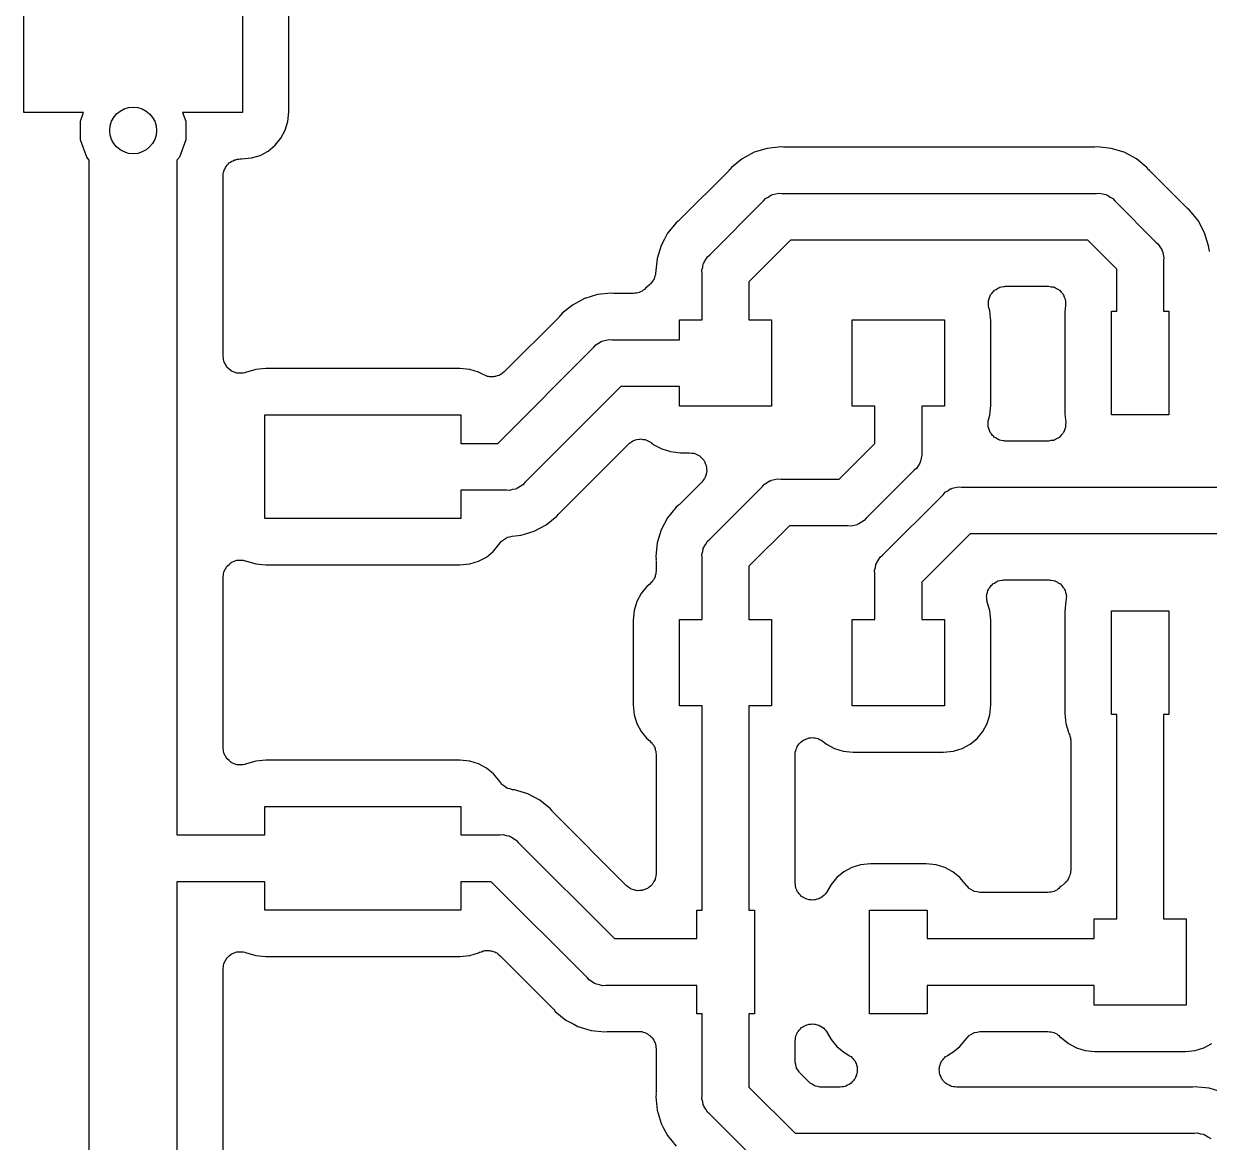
# Model space of a CAD drawing. Extents: x 91 to 190.2, y -113.9 to -59.9.
# Drawn here: x 91 to 101.3, y -108.17 to -98.45 of the extents above; entities that cross this region are included whole.
import ezdxf

# ---------------------------------------------------------------- set-up
doc = ezdxf.new("R2010")
doc.units = 0
doc.header["$MEASUREMENT"] = 0
doc.layers.add('BLACK', color=7, linetype='CONTINUOUS')

msp = doc.modelspace()

# ---------------------------------------------------------------- linework, layer by layer
at = {"layer": 'BLACK', "linetype": 'CONTINUOUS'}
for p, q in [((91.005, -99.225), (91.005, -97.925)), ((92.905, -97.925), (92.905, -99.225)), ((93.3077, -99.2176), (93.3077, -97.9324)), ((91.5249, -99.225), (91.005, -99.225)), ((91.4978, -99.2994), (91.5249, -99.225)), ((92.905, -99.225), (92.3851, -99.225)), ((92.3851, -99.225), (92.4122, -99.2994)), ((93.2992, -99.3034), (93.3077, -99.2176)), ((91.4978, -99.4606), (91.4978, -99.2994)), ((92.4122, -99.2994), (92.4122, -99.4606)), ((93.2763, -99.3788), (93.2992, -99.3034)), ((93.1892, -99.5092), (93.2392, -99.4483)), ((93.2392, -99.4483), (93.2763, -99.3788)), ((91.5529, -99.6121), (91.4978, -99.4606)), ((92.4122, -99.4606), (92.3571, -99.6121)), ((93.1283, -99.5592), (93.1892, -99.5092)), ((97.4617, -99.5355), (97.348, -99.57)), ((97.58, -99.5239), (97.4617, -99.5355)), ((97.6023, -99.5261), (97.58, -99.5239)), ((97.6097, -99.5255), (97.6023, -99.5261)), ((97.617, -99.5268), (97.6097, -99.5255)), ((100.293, -99.5268), (97.617, -99.5268)), ((100.3, -99.5255), (100.293, -99.5268)), ((100.308, -99.5261), (100.3, -99.5255)), ((100.33, -99.5239), (100.308, -99.5261)), ((100.352, -99.5261), (100.33, -99.5239)), ((100.448, -99.5355), (100.352, -99.5261)), ((100.562, -99.57), (100.448, -99.5355)), ((91.574, -99.6372), (91.5529, -99.6121)), ((91.574, -100.203), (91.574, -99.6372)), ((92.3571, -99.6121), (92.336, -99.6372)), ((92.336, -99.6372), (92.336, -105.497)), ((92.7896, -99.6628), (92.8009, -99.6562)), ((92.8009, -99.6562), (92.811, -99.6478)), ((92.811, -99.6478), (92.8233, -99.6433)), ((92.8233, -99.6433), (92.8347, -99.6367)), ((92.8347, -99.6367), (92.8476, -99.6344)), ((92.8476, -99.6344), (92.86, -99.6299)), ((92.86, -99.6299), (92.8731, -99.6299)), ((92.8731, -99.6299), (92.886, -99.6277)), ((92.886, -99.6277), (92.8976, -99.6277)), ((92.8976, -99.6277), (92.9834, -99.6192)), ((92.9834, -99.6192), (93.0588, -99.5963)), ((93.0588, -99.5963), (93.1283, -99.5592)), ((97.2433, -99.626), (97.1514, -99.7014)), ((97.348, -99.57), (97.2433, -99.626)), ((100.667, -99.626), (100.562, -99.57)), ((100.759, -99.7014), (100.667, -99.626)), ((92.7383, -99.7516), (92.7428, -99.7393)), ((92.7383, -99.7647), (92.7383, -99.7516)), ((92.7428, -99.7393), (92.745, -99.7264)), ((92.745, -99.7264), (92.7516, -99.715)), ((92.7516, -99.715), (92.7561, -99.7027)), ((92.7561, -99.7027), (92.7645, -99.6926)), ((92.7645, -99.6926), (92.7711, -99.6812)), ((92.7711, -99.6812), (92.7811, -99.6728)), ((92.7811, -99.6728), (92.7896, -99.6628)), ((97.1273, -99.7296), (96.6996, -100.157)), ((97.1316, -99.7236), (97.1273, -99.7296)), ((97.1372, -99.7187), (97.1316, -99.7236)), ((97.1514, -99.7014), (97.1372, -99.7187)), ((100.773, -99.7187), (100.759, -99.7014)), ((100.778, -99.7236), (100.773, -99.7187)), ((100.783, -99.7296), (100.778, -99.7236)), ((101.1, -100.047), (100.783, -99.7296)), ((92.736, -99.7777), (92.7383, -99.7647)), ((92.736, -101.341), (92.736, -99.7777)), ((97.4474, -99.9719), (97.4707, -99.9585)), ((97.4707, -99.9585), (97.4928, -99.943)), ((97.4928, -99.943), (97.5016, -99.9406)), ((97.5016, -99.9406), (97.5094, -99.9361)), ((97.5094, -99.9361), (97.536, -99.9314)), ((97.536, -99.9314), (97.562, -99.9245)), ((97.562, -99.9245), (97.5889, -99.9268)), ((97.5889, -99.9268), (100.321, -99.9268)), ((100.321, -99.9268), (100.348, -99.9245)), ((100.348, -99.9245), (100.374, -99.9314)), ((100.374, -99.9314), (100.401, -99.9361)), ((100.401, -99.9361), (100.408, -99.9406)), ((100.408, -99.9406), (100.417, -99.943)), ((100.417, -99.943), (100.439, -99.9585)), ((100.439, -99.9585), (100.463, -99.9719)), ((96.9626, -100.46), (97.43, -99.9926)), ((97.43, -99.9926), (97.4474, -99.9719)), ((100.463, -99.9719), (100.48, -99.9926)), ((100.48, -99.9926), (100.837, -100.35)), ((101.106, -100.052), (101.1, -100.047)), ((101.111, -100.057), (101.106, -100.052)), ((101.129, -100.071), (101.111, -100.057)), ((101.204, -100.163), (101.129, -100.071)), ((96.6887, -100.167), (96.6714, -100.181)), ((96.6936, -100.162), (96.6887, -100.167)), ((96.6996, -100.157), (96.6936, -100.162)), ((101.26, -100.268), (101.204, -100.163)), ((91.574, -105.157), (91.574, -100.203)), ((96.596, -100.273), (96.5691, -100.324)), ((96.6714, -100.181), (96.596, -100.273)), ((101.294, -100.382), (101.26, -100.268)), ((96.54, -100.378), (96.5055, -100.492)), ((96.5691, -100.324), (96.54, -100.378)), ((97.6642, -100.333), (97.3032, -100.694)), ((100.246, -100.333), (97.6642, -100.333)), ((100.497, -100.584), (100.246, -100.333)), ((100.837, -100.35), (100.858, -100.367)), ((100.858, -100.367), (100.872, -100.391)), ((96.9285, -100.501), (96.9419, -100.477)), ((96.9419, -100.477), (96.9626, -100.46)), ((100.872, -100.391), (100.887, -100.413)), ((100.887, -100.413), (100.889, -100.422)), ((100.889, -100.422), (100.894, -100.429)), ((100.894, -100.429), (100.899, -100.456)), ((100.899, -100.456), (100.906, -100.482)), ((100.906, -100.482), (100.903, -100.509)), ((101.298, -100.413), (101.294, -100.382)), ((101.303, -100.431), (101.298, -100.413)), ((96.5055, -100.492), (96.4928, -100.621)), ((96.8945, -100.592), (96.9014, -100.566)), ((96.9014, -100.566), (96.9061, -100.539)), ((96.9061, -100.539), (96.9106, -100.532)), ((96.9106, -100.532), (96.913, -100.523)), ((96.913, -100.523), (96.9285, -100.501)), ((100.497, -100.95), (100.497, -100.584)), ((100.903, -100.509), (100.903, -100.95)), ((96.4726, -100.682), (96.4599, -100.697)), ((96.4749, -100.676), (96.4726, -100.682)), ((96.4788, -100.671), (96.4749, -100.676)), ((96.4841, -100.652), (96.4788, -100.671)), ((96.491, -100.634), (96.4841, -100.652)), ((96.4928, -100.621), (96.491, -100.627)), ((96.491, -100.627), (96.491, -100.634)), ((96.8968, -100.619), (96.8945, -100.592)), ((96.8968, -101.025), (96.8968, -100.619)), ((96.3381, -100.79), (96.3265, -100.794)), ((96.3502, -100.788), (96.3381, -100.79)), ((96.3622, -100.781), (96.3502, -100.788)), ((96.3753, -100.776), (96.3622, -100.781)), ((96.3846, -100.768), (96.3753, -100.776)), ((96.3953, -100.762), (96.3846, -100.768)), ((96.4043, -100.751), (96.3953, -100.762)), ((96.4148, -100.742), (96.4043, -100.751)), ((96.4158, -100.741), (96.4148, -100.742)), ((96.4387, -100.722), (96.4158, -100.741)), ((96.443, -100.717), (96.4387, -100.722)), ((96.4484, -100.713), (96.443, -100.717)), ((96.4599, -100.697), (96.4484, -100.713)), ((97.3032, -100.694), (97.3032, -101.025)), ((99.4129, -100.795), (99.4223, -100.781)), ((99.4223, -100.781), (99.4295, -100.775)), ((99.4295, -100.775), (99.4353, -100.768)), ((99.4353, -100.768), (99.4502, -100.76)), ((99.4502, -100.76), (99.4639, -100.749)), ((99.4639, -100.749), (99.4726, -100.747)), ((99.4726, -100.747), (99.4804, -100.742)), ((99.4804, -100.742), (99.4973, -100.739)), ((99.4973, -100.739), (99.5138, -100.734)), ((99.5138, -100.734), (99.5228, -100.735)), ((99.5228, -100.735), (99.5317, -100.733)), ((99.5317, -100.733), (99.9039, -100.733)), ((99.9039, -100.733), (99.924, -100.737)), ((99.924, -100.737), (99.9443, -100.739)), ((99.9443, -100.739), (99.9495, -100.741)), ((99.9495, -100.741), (99.9552, -100.742)), ((99.9552, -100.742), (99.9729, -100.752)), ((99.9729, -100.752), (99.9913, -100.761)), ((99.9913, -100.761), (99.9953, -100.765)), ((99.9953, -100.765), (100, -100.768)), ((100, -100.768), (100.013, -100.784)), ((100.013, -100.784), (100.028, -100.799)), ((95.8747, -100.84), (95.7699, -100.896)), ((95.879, -100.839), (95.8747, -100.84)), ((95.9884, -100.806), (95.879, -100.839)), ((96.1067, -100.794), (95.9884, -100.806)), ((96.129, -100.796), (96.1067, -100.794)), ((96.1364, -100.796), (96.129, -100.796)), ((96.1437, -100.797), (96.1364, -100.796)), ((96.2989, -100.797), (96.1437, -100.797)), ((96.3126, -100.794), (96.2989, -100.797)), ((96.3265, -100.794), (96.3126, -100.794)), ((99.382, -100.875), (99.384, -100.866)), ((99.384, -100.892), (99.382, -100.875)), ((99.384, -100.857), (99.3899, -100.841)), ((99.384, -100.866), (99.384, -100.857)), ((99.384, -100.909), (99.384, -100.892)), ((99.3899, -100.841), (99.3938, -100.824)), ((99.3938, -100.824), (99.3987, -100.817)), ((99.3987, -100.817), (99.4018, -100.808)), ((99.4018, -100.808), (99.4129, -100.795)), ((100.028, -100.799), (100.03, -100.804)), ((100.03, -100.804), (100.034, -100.808)), ((100.034, -100.808), (100.041, -100.827)), ((100.041, -100.827), (100.049, -100.846)), ((100.049, -100.846), (100.05, -100.852)), ((100.05, -100.852), (100.052, -100.857)), ((100.052, -100.857), (100.052, -100.878)), ((100.052, -100.878), (100.053, -100.898)), ((95.6582, -100.994), (95.654, -101)), ((95.6639, -100.989), (95.6582, -100.994)), ((95.6781, -100.971), (95.6639, -100.989)), ((95.7699, -100.896), (95.6781, -100.971)), ((99.3871, -100.918), (99.384, -100.909)), ((99.3882, -100.927), (99.3871, -100.918)), ((99.3942, -100.947), (99.3882, -100.927)), ((99.4027, -101.032), (99.3942, -100.947)), ((100.053, -100.898), (100.047, -100.957)), ((100.047, -100.957), (100.047, -101.843)), ((100.45, -101.85), (100.45, -100.95)), ((100.45, -100.95), (100.497, -100.95)), ((100.903, -100.95), (100.95, -100.95)), ((100.95, -100.95), (100.95, -101.85)), ((95.654, -101), (95.1766, -101.477)), ((96.7, -101.197), (96.7, -101.025)), ((96.7, -101.025), (96.8968, -101.025)), ((97.3032, -101.025), (97.5, -101.025)), ((97.5, -101.025), (97.5, -101.775)), ((98.2, -101.775), (98.2, -101.025)), ((98.2, -101.025), (99, -101.025)), ((99, -101.025), (99, -101.775)), ((99.4027, -101.768), (99.4027, -101.032)), ((96.0361, -101.206), (96.0626, -101.201)), ((96.0626, -101.201), (96.0887, -101.194)), ((96.0887, -101.194), (96.1155, -101.197)), ((96.1155, -101.197), (96.7, -101.197)), ((95.1225, -102.097), (95.9567, -101.263)), ((95.9567, -101.263), (95.974, -101.242)), ((95.974, -101.242), (95.9974, -101.228)), ((95.9974, -101.228), (96.0195, -101.213)), ((96.0195, -101.213), (96.0282, -101.211)), ((96.0282, -101.211), (96.0361, -101.206)), ((92.7401, -101.364), (92.736, -101.341)), ((92.7434, -101.387), (92.7401, -101.364)), ((92.7446, -101.39), (92.7434, -101.387)), ((92.745, -101.392), (92.7446, -101.39)), ((92.7569, -101.413), (92.745, -101.392)), ((92.768, -101.433), (92.7569, -101.413)), ((92.7698, -101.435), (92.768, -101.433)), ((92.7711, -101.437), (92.7698, -101.435)), ((92.7892, -101.452), (92.7711, -101.437)), ((92.8068, -101.468), (92.7892, -101.452)), ((92.8091, -101.469), (92.8068, -101.468)), ((92.811, -101.471), (92.8091, -101.469)), ((92.8332, -101.479), (92.811, -101.471)), ((92.8551, -101.488), (92.8332, -101.479)), ((92.8576, -101.488), (92.8551, -101.488)), ((92.86, -101.488), (92.8576, -101.488)), ((92.8773, -101.488), (92.86, -101.488)), ((92.8803, -101.489), (92.8773, -101.488)), ((92.8857, -101.489), (92.8803, -101.489)), ((92.9072, -101.489), (92.8857, -101.489)), ((92.9096, -101.488), (92.9072, -101.489)), ((92.912, -101.488), (92.9096, -101.488)), ((92.9248, -101.484), (92.912, -101.488)), ((92.932, -101.483), (92.9248, -101.484)), ((93.0216, -101.456), (92.932, -101.483)), ((93.1074, -101.447), (93.0216, -101.456)), ((94.7926, -101.447), (93.1074, -101.447)), ((94.8784, -101.456), (94.7926, -101.447)), ((94.9538, -101.479), (94.8784, -101.456)), ((94.9998, -101.503), (94.9538, -101.479)), ((95.0161, -101.509), (94.9998, -101.503)), ((95.0317, -101.516), (95.0161, -101.509)), ((95.1173, -101.511), (95.1014, -101.518)), ((95.1339, -101.507), (95.1173, -101.511)), ((95.1413, -101.502), (95.1339, -101.507)), ((95.1497, -101.498), (95.1413, -101.502)), ((95.1625, -101.487), (95.1497, -101.498)), ((95.1766, -101.477), (95.1625, -101.487)), ((95.0407, -101.517), (95.0317, -101.516)), ((95.0493, -101.519), (95.0407, -101.517)), ((95.0665, -101.519), (95.0493, -101.519)), ((95.0836, -101.52), (95.0665, -101.519)), ((95.0923, -101.518), (95.0836, -101.52)), ((95.1014, -101.518), (95.0923, -101.518)), ((96.1908, -101.603), (95.3566, -102.437)), ((96.7, -101.603), (96.1908, -101.603)), ((96.7, -101.775), (96.7, -101.603)), ((97.5, -101.775), (96.7, -101.775)), ((98.3968, -101.775), (98.2, -101.775)), ((98.3968, -102.097), (98.3968, -101.775)), ((99, -101.775), (98.8032, -101.775)), ((98.8032, -101.775), (98.8032, -102.173)), ((99.3942, -101.853), (99.4027, -101.768)), ((93.1, -102.75), (93.1, -101.85)), ((93.1, -101.85), (94.8, -101.85)), ((94.8, -101.85), (94.8, -102.097)), ((99.3789, -101.935), (99.381, -101.918)), ((99.381, -101.901), (99.3841, -101.892)), ((99.381, -101.918), (99.381, -101.901)), ((99.3841, -101.892), (99.3852, -101.883)), ((99.3852, -101.883), (99.3942, -101.853)), ((100.047, -101.843), (100.054, -101.912)), ((100.054, -101.912), (100.053, -101.932)), ((100.95, -101.85), (100.45, -101.85)), ((99.381, -101.944), (99.3789, -101.935)), ((99.381, -101.953), (99.381, -101.944)), ((99.3869, -101.969), (99.381, -101.953)), ((99.3908, -101.986), (99.3869, -101.969)), ((99.3957, -101.993), (99.3908, -101.986)), ((99.3988, -102.002), (99.3957, -101.993)), ((99.4098, -102.015), (99.3988, -102.002)), ((99.4192, -102.029), (99.4098, -102.015)), ((100.014, -102.026), (100.001, -102.042)), ((100.029, -102.011), (100.014, -102.026)), ((100.031, -102.006), (100.029, -102.011)), ((100.035, -102.002), (100.031, -102.006)), ((100.042, -101.983), (100.035, -102.002)), ((100.05, -101.964), (100.042, -101.983)), ((100.051, -101.958), (100.05, -101.964)), ((100.053, -101.953), (100.051, -101.958)), ((100.053, -101.932), (100.053, -101.953)), ((94.8, -102.097), (95.1225, -102.097)), ((95.6594, -102.7), (96.2563, -102.103)), ((96.2563, -102.103), (96.2611, -102.1)), ((96.2611, -102.1), (96.2647, -102.096)), ((96.2647, -102.096), (96.2823, -102.085)), ((96.2823, -102.085), (96.299, -102.073)), ((96.299, -102.073), (96.3046, -102.072)), ((96.3046, -102.072), (96.3096, -102.069)), ((96.3096, -102.069), (96.3296, -102.065)), ((96.3296, -102.065), (96.3493, -102.06)), ((96.3493, -102.06), (96.3551, -102.061)), ((96.3551, -102.061), (96.3608, -102.059)), ((96.3608, -102.059), (96.3809, -102.063)), ((96.3809, -102.063), (96.4012, -102.065)), ((96.4012, -102.065), (96.4065, -102.067)), ((96.4065, -102.067), (96.4122, -102.068)), ((96.4122, -102.068), (96.43, -102.078)), ((96.43, -102.078), (96.4484, -102.087)), ((96.4484, -102.087), (96.4525, -102.091)), ((96.4525, -102.091), (96.4576, -102.093)), ((96.4576, -102.093), (96.4767, -102.109)), ((96.4767, -102.109), (96.5462, -102.146)), ((98.0872, -102.407), (98.3968, -102.097)), ((99.4265, -102.035), (99.4192, -102.029)), ((99.4323, -102.042), (99.4265, -102.035)), ((99.4472, -102.05), (99.4323, -102.042)), ((99.4609, -102.061), (99.4472, -102.05)), ((99.4696, -102.063), (99.4609, -102.061)), ((99.4774, -102.068), (99.4696, -102.063)), ((99.4943, -102.071), (99.4774, -102.068)), ((99.5107, -102.076), (99.4943, -102.071)), ((99.5198, -102.075), (99.5107, -102.076)), ((99.5287, -102.077), (99.5198, -102.075)), ((99.9049, -102.077), (99.5287, -102.077)), ((99.925, -102.073), (99.9049, -102.077)), ((99.9453, -102.071), (99.925, -102.073)), ((99.9505, -102.069), (99.9453, -102.071)), ((99.9562, -102.068), (99.9505, -102.069)), ((99.9739, -102.058), (99.9562, -102.068)), ((99.9923, -102.049), (99.9739, -102.058)), ((99.9963, -102.045), (99.9923, -102.049)), ((100.001, -102.042), (99.9963, -102.045)), ((96.5462, -102.146), (96.6216, -102.169)), ((96.6216, -102.169), (96.7074, -102.178)), ((96.7074, -102.178), (96.7872, -102.178)), ((96.7872, -102.178), (96.8065, -102.181)), ((96.8065, -102.181), (96.826, -102.183)), ((96.826, -102.183), (96.832, -102.186)), ((96.832, -102.186), (96.8385, -102.187)), ((96.8385, -102.187), (96.8554, -102.197)), ((96.8554, -102.197), (96.8732, -102.205)), ((96.8732, -102.205), (96.8779, -102.209)), ((96.8779, -102.209), (96.8836, -102.213)), ((96.8836, -102.213), (96.8962, -102.228)), ((96.8962, -102.228), (96.91, -102.242)), ((98.7986, -102.225), (98.7939, -102.252)), ((98.8055, -102.199), (98.7986, -102.225)), ((98.8032, -102.173), (98.8055, -102.199)), ((96.91, -102.242), (96.9128, -102.248)), ((96.9128, -102.248), (96.9171, -102.253)), ((96.9171, -102.253), (96.9238, -102.271)), ((96.9238, -102.271), (96.932, -102.289)), ((96.932, -102.289), (96.9326, -102.295)), ((96.9326, -102.295), (96.9349, -102.302)), ((96.9349, -102.302), (96.9349, -102.321)), ((96.9349, -102.321), (96.9366, -102.341)), ((98.7374, -102.331), (98.3214, -102.747)), ((98.7581, -102.314), (98.7374, -102.331)), ((98.7715, -102.291), (98.7581, -102.314)), ((98.787, -102.269), (98.7715, -102.291)), ((98.7894, -102.26), (98.787, -102.269)), ((98.7939, -102.252), (98.7894, -102.26)), ((95.3566, -102.437), (95.3393, -102.458)), ((96.8932, -102.434), (96.6996, -102.627)), ((96.9045, -102.418), (96.8932, -102.434)), ((96.9171, -102.403), (96.9045, -102.418)), ((96.9193, -102.396), (96.9171, -102.403)), ((96.9231, -102.391), (96.9193, -102.396)), ((96.9282, -102.372), (96.9231, -102.391)), ((96.9349, -102.354), (96.9282, -102.372)), ((96.9366, -102.341), (96.9349, -102.347)), ((96.9349, -102.347), (96.9349, -102.354)), ((97.4374, -102.452), (97.4607, -102.438)), ((97.4607, -102.438), (97.4828, -102.423)), ((97.4828, -102.423), (97.4916, -102.421)), ((97.4916, -102.421), (97.4994, -102.416)), ((97.4994, -102.416), (97.526, -102.411)), ((97.526, -102.411), (97.552, -102.404)), ((97.552, -102.404), (97.5789, -102.407)), ((97.5789, -102.407), (98.0872, -102.407)), ((95.1978, -102.503), (94.8, -102.503)), ((94.8, -102.503), (94.8, -102.75)), ((95.2246, -102.506), (95.1978, -102.503)), ((95.2507, -102.499), (95.2246, -102.506)), ((95.2772, -102.494), (95.2507, -102.499)), ((95.2851, -102.489), (95.2772, -102.494)), ((95.2939, -102.487), (95.2851, -102.489)), ((95.3159, -102.472), (95.2939, -102.487)), ((95.3393, -102.458), (95.3159, -102.472)), ((96.9626, -102.93), (97.42, -102.473)), ((97.42, -102.473), (97.4374, -102.452)), ((98.4626, -103.069), (98.9886, -102.543)), ((98.9886, -102.543), (99.006, -102.522)), ((99.006, -102.522), (99.0293, -102.508)), ((99.0293, -102.508), (99.0514, -102.493)), ((99.0514, -102.493), (99.0602, -102.491)), ((99.0602, -102.491), (99.068, -102.486)), ((99.068, -102.486), (99.0946, -102.481)), ((99.0946, -102.481), (99.1206, -102.474)), ((99.1206, -102.474), (99.1475, -102.477)), ((99.1475, -102.477), (103.211, -102.477)), ((96.6887, -102.637), (96.6714, -102.651)), ((96.6936, -102.632), (96.6887, -102.637)), ((96.6996, -102.627), (96.6936, -102.632)), ((95.5434, -102.804), (95.6353, -102.729)), ((95.6353, -102.729), (95.6495, -102.711)), ((95.6495, -102.711), (95.6551, -102.706)), ((95.6551, -102.706), (95.6594, -102.7)), ((96.596, -102.743), (96.54, -102.848)), ((96.6714, -102.651), (96.596, -102.743)), ((98.3214, -102.747), (98.304, -102.768)), ((94.8, -102.75), (93.1, -102.75)), ((95.4386, -102.86), (95.5434, -102.804)), ((96.54, -102.848), (96.5055, -102.962)), ((97.6542, -102.813), (97.3032, -103.164)), ((98.1625, -102.813), (97.6542, -102.813)), ((98.1894, -102.816), (98.1625, -102.813)), ((98.2154, -102.809), (98.1894, -102.816)), ((98.242, -102.804), (98.2154, -102.809)), ((98.2498, -102.799), (98.242, -102.804)), ((98.2586, -102.797), (98.2498, -102.799)), ((98.2807, -102.782), (98.2586, -102.797)), ((98.304, -102.768), (98.2807, -102.782)), ((95.1465, -102.959), (95.1554, -102.946)), ((95.1554, -102.946), (95.1594, -102.944)), ((95.1594, -102.944), (95.1624, -102.94)), ((95.1624, -102.94), (95.1805, -102.928)), ((95.1805, -102.928), (95.1977, -102.916)), ((95.1977, -102.916), (95.2025, -102.915)), ((95.2025, -102.915), (95.2067, -102.912)), ((95.2067, -102.912), (95.2274, -102.908)), ((95.2274, -102.908), (95.2479, -102.902)), ((95.2479, -102.902), (95.3249, -102.894)), ((95.3249, -102.894), (95.4386, -102.86)), ((96.9285, -102.971), (96.9419, -102.947)), ((96.9419, -102.947), (96.9626, -102.93)), ((99.2228, -102.883), (98.8032, -103.303)), ((103.047, -102.883), (99.2228, -102.883)), ((95.0233, -103.084), (95.0842, -103.034)), ((95.0842, -103.034), (95.1436, -102.962)), ((95.1436, -102.962), (95.1465, -102.959)), ((96.5055, -102.962), (96.4939, -103.08)), ((96.8945, -103.062), (96.9014, -103.036)), ((96.9014, -103.036), (96.9061, -103.009)), ((96.9061, -103.009), (96.9106, -103.002)), ((96.9106, -103.002), (96.913, -102.993)), ((96.913, -102.993), (96.9285, -102.971)), ((92.7711, -103.163), (92.7892, -103.148)), ((92.7892, -103.148), (92.8068, -103.132)), ((92.8068, -103.132), (92.8091, -103.131)), ((92.8091, -103.131), (92.811, -103.129)), ((92.811, -103.129), (92.8332, -103.121)), ((92.8332, -103.121), (92.8551, -103.112)), ((92.8551, -103.112), (92.8576, -103.112)), ((92.8576, -103.112), (92.86, -103.112)), ((92.86, -103.112), (92.8773, -103.112)), ((92.8773, -103.112), (92.8803, -103.111)), ((92.8803, -103.111), (92.8857, -103.111)), ((92.8857, -103.111), (92.9072, -103.111)), ((92.9072, -103.111), (92.9096, -103.112)), ((92.9096, -103.112), (92.912, -103.112)), ((92.912, -103.112), (92.9248, -103.116)), ((92.9248, -103.116), (92.932, -103.117)), ((92.932, -103.117), (93.0216, -103.144)), ((93.0216, -103.144), (93.1074, -103.153)), ((93.1074, -103.153), (94.7926, -103.153)), ((94.7926, -103.153), (94.8784, -103.144)), ((94.8784, -103.144), (94.9538, -103.121)), ((94.9538, -103.121), (95.0233, -103.084)), ((96.4939, -103.08), (96.4961, -103.102)), ((96.4961, -103.102), (96.4955, -103.11)), ((96.4955, -103.11), (96.4968, -103.117)), ((96.4968, -103.117), (96.4968, -103.203)), ((96.8968, -103.089), (96.8945, -103.062)), ((96.8968, -103.625), (96.8968, -103.089)), ((98.4014, -103.175), (98.4061, -103.148)), ((98.4061, -103.148), (98.4106, -103.14)), ((98.4106, -103.14), (98.413, -103.131)), ((98.413, -103.131), (98.4285, -103.109)), ((98.4285, -103.109), (98.4419, -103.086)), ((98.4419, -103.086), (98.4626, -103.069)), ((92.736, -103.259), (92.7401, -103.236)), ((92.736, -104.741), (92.736, -103.259)), ((92.7401, -103.236), (92.7434, -103.213)), ((92.7434, -103.213), (92.7446, -103.21)), ((92.7446, -103.21), (92.745, -103.208)), ((92.745, -103.208), (92.7569, -103.187)), ((92.7569, -103.187), (92.768, -103.167)), ((92.768, -103.167), (92.7698, -103.165)), ((92.7698, -103.165), (92.7711, -103.163)), ((96.4878, -103.255), (96.4808, -103.267)), ((96.4899, -103.243), (96.4878, -103.255)), ((96.4942, -103.231), (96.4899, -103.243)), ((96.4944, -103.217), (96.4942, -103.231)), ((96.4968, -103.203), (96.4944, -103.217)), ((97.3032, -103.164), (97.3032, -103.625)), ((98.3945, -103.201), (98.4014, -103.175)), ((98.3968, -103.227), (98.3945, -103.201)), ((98.3968, -103.625), (98.3968, -103.227)), ((96.4158, -103.341), (96.3658, -103.402)), ((96.442, -103.319), (96.4158, -103.341)), ((96.451, -103.309), (96.442, -103.319)), ((96.4617, -103.3), (96.451, -103.309)), ((96.4679, -103.289), (96.4617, -103.3)), ((96.4759, -103.28), (96.4679, -103.289)), ((96.4808, -103.267), (96.4759, -103.28)), ((98.8032, -103.303), (98.8032, -103.625)), ((99.3836, -103.367), (99.3867, -103.358)), ((99.3867, -103.358), (99.3977, -103.345)), ((99.3977, -103.345), (99.4071, -103.331)), ((99.4071, -103.331), (99.4143, -103.325)), ((99.4143, -103.325), (99.4201, -103.318)), ((99.4201, -103.318), (99.435, -103.31)), ((99.435, -103.31), (99.4488, -103.299)), ((99.4488, -103.299), (99.4574, -103.297)), ((99.4574, -103.297), (99.4653, -103.292)), ((99.4653, -103.292), (99.4822, -103.289)), ((99.4822, -103.289), (99.4986, -103.284)), ((99.4986, -103.284), (99.5076, -103.285)), ((99.5076, -103.285), (99.5166, -103.283)), ((99.5166, -103.283), (99.9107, -103.283)), ((99.9107, -103.283), (99.9196, -103.285)), ((99.9196, -103.285), (99.9286, -103.284)), ((99.9286, -103.284), (99.9451, -103.289)), ((99.9451, -103.289), (99.962, -103.292)), ((99.962, -103.292), (99.9698, -103.297)), ((99.9698, -103.297), (99.9785, -103.299)), ((99.9785, -103.299), (99.9922, -103.31)), ((99.9922, -103.31), (100.007, -103.318)), ((100.007, -103.318), (100.013, -103.325)), ((100.013, -103.325), (100.02, -103.331)), ((100.02, -103.331), (100.03, -103.345)), ((100.03, -103.345), (100.041, -103.358)), ((100.041, -103.358), (100.044, -103.367)), ((96.3658, -103.402), (96.3287, -103.471)), ((99.3668, -103.425), (99.3688, -103.416)), ((99.3688, -103.442), (99.3668, -103.425)), ((99.3688, -103.407), (99.3747, -103.391)), ((99.3688, -103.416), (99.3688, -103.407)), ((99.3688, -103.459), (99.3688, -103.442)), ((99.3719, -103.468), (99.3688, -103.459)), ((99.373, -103.477), (99.3719, -103.468)), ((99.3747, -103.391), (99.3786, -103.374)), ((99.3786, -103.374), (99.3836, -103.367)), ((100.044, -103.367), (100.049, -103.374)), ((100.056, -103.465), (100.047, -103.557)), ((100.049, -103.374), (100.053, -103.391)), ((100.053, -103.391), (100.058, -103.407)), ((100.058, -103.459), (100.056, -103.465)), ((100.058, -103.407), (100.058, -103.416)), ((100.058, -103.416), (100.06, -103.425)), ((100.06, -103.425), (100.058, -103.442)), ((100.058, -103.442), (100.058, -103.459)), ((96.3058, -103.547), (96.2973, -103.632)), ((96.3287, -103.471), (96.3058, -103.547)), ((99.3942, -103.547), (99.373, -103.477)), ((99.4027, -103.632), (99.3942, -103.547)), ((100.047, -103.557), (100.047, -104.443)), ((100.45, -104.45), (100.45, -103.55)), ((100.45, -103.55), (100.95, -103.55)), ((100.95, -103.55), (100.95, -104.45)), ((96.2973, -103.632), (96.2973, -104.368)), ((96.7, -104.375), (96.7, -103.625)), ((96.7, -103.625), (96.8968, -103.625)), ((97.3032, -103.625), (97.5, -103.625)), ((97.5, -103.625), (97.5, -104.375)), ((98.2, -104.375), (98.2, -103.625)), ((98.2, -103.625), (98.3968, -103.625)), ((98.8032, -103.625), (99, -103.625)), ((99, -103.625), (99, -104.375)), ((99.4027, -104.368), (99.4027, -103.632)), ((96.2973, -104.368), (96.3058, -104.453)), ((96.8968, -104.375), (96.7, -104.375)), ((96.8968, -106.15), (96.8968, -104.375)), ((97.5, -104.375), (97.3032, -104.375)), ((97.3032, -104.375), (97.3032, -106.15)), ((99, -104.375), (98.2, -104.375)), ((99.3942, -104.453), (99.4027, -104.368)), ((96.3058, -104.453), (96.3287, -104.529)), ((99.3713, -104.529), (99.3942, -104.453)), ((100.047, -104.443), (100.056, -104.528)), ((100.497, -104.45), (100.45, -104.45)), ((100.497, -106.225), (100.497, -104.45)), ((100.95, -104.45), (100.903, -104.45)), ((100.903, -104.45), (100.903, -106.225)), ((96.3287, -104.529), (96.3658, -104.598)), ((96.3658, -104.598), (96.4158, -104.659)), ((99.2842, -104.659), (99.3342, -104.598)), ((99.3342, -104.598), (99.3713, -104.529)), ((100.056, -104.528), (100.079, -104.604)), ((96.4158, -104.659), (96.442, -104.681)), ((96.442, -104.681), (96.451, -104.691)), ((96.451, -104.691), (96.4617, -104.7)), ((96.4617, -104.7), (96.4679, -104.711)), ((97.7313, -104.718), (97.7383, -104.705)), ((97.7383, -104.705), (97.7477, -104.698)), ((97.7477, -104.698), (97.7555, -104.688)), ((97.7555, -104.688), (97.7675, -104.681)), ((97.7675, -104.681), (97.7782, -104.672)), ((97.7782, -104.672), (97.7898, -104.668)), ((97.7898, -104.668), (97.8004, -104.662)), ((97.8004, -104.662), (97.8141, -104.659)), ((97.8141, -104.659), (97.8272, -104.654)), ((97.8272, -104.654), (97.8395, -104.654)), ((97.8395, -104.654), (97.8516, -104.652)), ((97.8516, -104.652), (97.8653, -104.654)), ((97.8653, -104.654), (97.8792, -104.654)), ((97.8792, -104.654), (97.8908, -104.658)), ((97.8908, -104.658), (97.903, -104.66)), ((97.903, -104.66), (97.9151, -104.667)), ((97.9151, -104.667), (97.9282, -104.672)), ((97.9282, -104.672), (97.9376, -104.68)), ((97.9376, -104.68), (97.9484, -104.686)), ((97.9484, -104.686), (97.9767, -104.709)), ((99.2233, -104.709), (99.2842, -104.659)), ((100.079, -104.604), (100.079, -104.605)), ((100.079, -104.605), (100.082, -104.615)), ((100.082, -104.615), (100.088, -104.624)), ((100.088, -104.624), (100.09, -104.639)), ((100.09, -104.639), (100.095, -104.654)), ((100.095, -104.654), (100.095, -104.665)), ((100.095, -104.665), (100.097, -104.675)), ((100.097, -104.675), (100.097, -105.803)), ((92.7401, -104.764), (92.736, -104.741)), ((92.7434, -104.787), (92.7401, -104.764)), ((92.7446, -104.79), (92.7434, -104.787)), ((92.745, -104.792), (92.7446, -104.79)), ((92.7569, -104.813), (92.745, -104.792)), ((96.4679, -104.711), (96.4759, -104.72)), ((96.4759, -104.72), (96.4808, -104.733)), ((96.4808, -104.733), (96.4878, -104.745)), ((96.4878, -104.745), (96.4899, -104.757)), ((96.4899, -104.757), (96.4942, -104.769)), ((96.4942, -104.769), (96.4944, -104.783)), ((96.4944, -104.783), (96.4968, -104.797)), ((96.4968, -104.797), (96.4968, -105.832)), ((97.7032, -104.802), (97.7053, -104.79)), ((97.7032, -105.913), (97.7032, -104.802)), ((97.7052, -104.777), (97.7098, -104.764)), ((97.7053, -104.79), (97.7052, -104.777)), ((97.7098, -104.764), (97.7122, -104.751)), ((97.7122, -104.751), (97.7184, -104.74)), ((97.7184, -104.74), (97.7225, -104.728)), ((97.7225, -104.728), (97.7313, -104.718)), ((97.9767, -104.709), (98.0462, -104.746)), ((98.0462, -104.746), (98.1216, -104.769)), ((98.1216, -104.769), (98.2074, -104.778)), ((98.2074, -104.778), (98.9926, -104.778)), ((98.9926, -104.778), (99.0784, -104.769)), ((99.0784, -104.769), (99.1538, -104.746)), ((99.1538, -104.746), (99.2233, -104.709)), ((92.768, -104.833), (92.7569, -104.813)), ((92.7698, -104.835), (92.768, -104.833)), ((92.7711, -104.837), (92.7698, -104.835)), ((92.7892, -104.852), (92.7711, -104.837)), ((92.8068, -104.868), (92.7892, -104.852)), ((92.8091, -104.869), (92.8068, -104.868)), ((92.811, -104.871), (92.8091, -104.869)), ((92.8332, -104.879), (92.811, -104.871)), ((92.8551, -104.888), (92.8332, -104.879)), ((92.8576, -104.888), (92.8551, -104.888)), ((92.86, -104.888), (92.8576, -104.888)), ((92.8773, -104.888), (92.86, -104.888)), ((92.8803, -104.889), (92.8773, -104.888)), ((92.8857, -104.889), (92.8803, -104.889)), ((92.9072, -104.889), (92.8857, -104.889)), ((92.9096, -104.888), (92.9072, -104.889)), ((92.912, -104.888), (92.9096, -104.888)), ((92.9248, -104.884), (92.912, -104.888)), ((92.932, -104.883), (92.9248, -104.884)), ((93.0216, -104.856), (92.932, -104.883)), ((93.1074, -104.847), (93.0216, -104.856)), ((94.7926, -104.847), (93.1074, -104.847)), ((94.8784, -104.856), (94.7926, -104.847)), ((94.9538, -104.879), (94.8784, -104.856)), ((95.0233, -104.916), (94.9538, -104.879)), ((95.0842, -104.966), (95.0233, -104.916)), ((95.1424, -105.037), (95.0842, -104.966)), ((95.1465, -105.042), (95.1424, -105.037)), ((95.1585, -105.059), (95.1465, -105.042)), ((95.1625, -105.062), (95.1585, -105.059)), ((95.1656, -105.066), (95.1625, -105.062)), ((95.1836, -105.077), (95.1656, -105.066)), ((95.2008, -105.09), (95.1836, -105.077)), ((95.2056, -105.091), (95.2008, -105.09)), ((95.2098, -105.094), (95.2056, -105.091)), ((95.2306, -105.098), (95.2098, -105.094)), ((95.251, -105.104), (95.2306, -105.098)), ((95.2683, -105.106), (95.251, -105.104)), ((95.382, -105.14), (95.2683, -105.106)), ((91.574, -105.441), (91.574, -105.157)), ((91.574, -105.157), (91.574, -105.157)), ((95.4867, -105.196), (95.382, -105.14)), ((95.5786, -105.271), (95.4867, -105.196)), ((93.1, -105.497), (93.1, -105.25)), ((93.1, -105.25), (94.8, -105.25)), ((94.8, -105.25), (94.8, -105.497)), ((95.5928, -105.289), (95.5786, -105.271)), ((95.5984, -105.294), (95.5928, -105.289)), ((95.6027, -105.3), (95.5984, -105.294)), ((96.2407, -105.938), (95.6027, -105.3)), ((91.574, -105.657), (91.574, -105.441)), ((92.336, -105.497), (93.1, -105.497)), ((94.8, -105.497), (95.1411, -105.497)), ((95.1411, -105.497), (95.168, -105.494)), ((95.168, -105.494), (95.194, -105.501)), ((95.194, -105.501), (95.2206, -105.506)), ((95.2206, -105.506), (95.2284, -105.511)), ((95.2284, -105.511), (95.2372, -105.513)), ((95.2372, -105.513), (95.2593, -105.528)), ((95.2593, -105.528), (95.2826, -105.542)), ((95.2826, -105.542), (95.3, -105.563)), ((95.3, -105.563), (96.1342, -106.397)), ((91.574, -106.817), (91.574, -105.657)), ((91.574, -105.657), (91.574, -105.657)), ((96.4968, -105.832), (96.4934, -105.851)), ((98.1267, -105.816), (98.0658, -105.866)), ((98.1962, -105.779), (98.1267, -105.816)), ((98.2716, -105.756), (98.1962, -105.779)), ((98.3574, -105.747), (98.2716, -105.756)), ((98.8426, -105.747), (98.3574, -105.747)), ((98.9284, -105.756), (98.8426, -105.747)), ((99.0038, -105.779), (98.9284, -105.756)), ((99.0733, -105.816), (99.0038, -105.779)), ((99.1342, -105.866), (99.0733, -105.816)), ((100.094, -105.831), (100.09, -105.843)), ((100.097, -105.803), (100.094, -105.817)), ((100.094, -105.817), (100.094, -105.831)), ((93.1, -105.903), (92.336, -105.903)), ((92.336, -105.903), (92.336, -109.277)), ((93.1, -106.15), (93.1, -105.903)), ((95.0658, -105.903), (94.8, -105.903)), ((94.8, -105.903), (94.8, -106.15)), ((95.9001, -106.737), (95.0658, -105.903)), ((96.2568, -105.949), (96.2407, -105.938)), ((96.4617, -105.928), (96.4467, -105.941)), ((96.465, -105.922), (96.4617, -105.928)), ((96.4697, -105.918), (96.465, -105.922)), ((96.478, -105.9), (96.4697, -105.918)), ((96.4878, -105.883), (96.478, -105.9)), ((96.4889, -105.876), (96.4878, -105.883)), ((96.4917, -105.87), (96.4889, -105.876)), ((96.4934, -105.851), (96.4917, -105.87)), ((97.7059, -105.928), (97.7032, -105.913)), ((97.7064, -105.944), (97.7059, -105.928)), ((98.0158, -105.927), (97.9855, -105.983)), ((98.0658, -105.866), (98.0158, -105.927)), ((99.1936, -105.938), (99.1342, -105.866)), ((99.1994, -105.943), (99.1936, -105.938)), ((100.042, -105.919), (100.016, -105.941)), ((100.051, -105.909), (100.042, -105.919)), ((100.062, -105.9), (100.051, -105.909)), ((100.068, -105.889), (100.062, -105.9)), ((100.076, -105.88), (100.068, -105.889)), ((100.081, -105.867), (100.076, -105.88)), ((100.088, -105.855), (100.081, -105.867)), ((100.09, -105.843), (100.088, -105.855)), ((96.2718, -105.962), (96.2568, -105.949)), ((96.278, -105.964), (96.2718, -105.962)), ((96.2834, -105.968), (96.278, -105.964)), ((96.3023, -105.973), (96.2834, -105.968)), ((96.3208, -105.979), (96.3023, -105.973)), ((96.3273, -105.979), (96.3208, -105.979)), ((96.3337, -105.981), (96.3273, -105.979)), ((96.3533, -105.979), (96.3337, -105.981)), ((96.3728, -105.979), (96.3533, -105.979)), ((96.379, -105.977), (96.3728, -105.979)), ((96.3856, -105.977), (96.379, -105.977)), ((96.4034, -105.968), (96.3856, -105.977)), ((96.4218, -105.962), (96.4034, -105.968)), ((96.4269, -105.957), (96.4218, -105.962)), ((96.4328, -105.954), (96.4269, -105.957)), ((96.4467, -105.941), (96.4328, -105.954)), ((97.7104, -105.953), (97.7064, -105.944)), ((97.7122, -105.964), (97.7104, -105.953)), ((97.72, -105.977), (97.7122, -105.964)), ((97.7258, -105.992), (97.72, -105.977)), ((97.733, -106), (97.7258, -105.992)), ((97.7383, -106.009), (97.733, -106)), ((97.7502, -106.019), (97.7383, -106.009)), ((97.7606, -106.031), (97.7502, -106.019)), ((97.77, -106.036), (97.7606, -106.031)), ((97.7782, -106.043), (97.77, -106.036)), ((97.7928, -106.048), (97.7782, -106.043)), ((97.9282, -106.043), (97.9182, -106.046)), ((97.9401, -106.033), (97.9282, -106.043)), ((97.9533, -106.024), (97.9401, -106.033)), ((97.9599, -106.016), (97.9533, -106.024)), ((97.9681, -106.009), (97.9599, -106.016)), ((97.9759, -105.996), (97.9681, -106.009)), ((97.9855, -105.983), (97.9759, -105.996)), ((99.2115, -105.958), (99.1994, -105.943)), ((99.2136, -105.96), (99.2115, -105.958)), ((99.2152, -105.962), (99.2136, -105.96)), ((99.2356, -105.974), (99.2152, -105.962)), ((99.2557, -105.986), (99.2356, -105.974)), ((99.2581, -105.987), (99.2557, -105.986)), ((99.2603, -105.988), (99.2581, -105.987)), ((99.2835, -105.992), (99.2603, -105.988)), ((99.3067, -105.997), (99.2835, -105.992)), ((99.3091, -105.996), (99.3067, -105.997)), ((99.3116, -105.997), (99.3091, -105.996)), ((99.8989, -105.997), (99.3116, -105.997)), ((99.9126, -105.994), (99.8989, -105.997)), ((99.9265, -105.994), (99.9126, -105.994)), ((99.9381, -105.99), (99.9265, -105.994)), ((99.9502, -105.988), (99.9381, -105.99)), ((99.9622, -105.981), (99.9502, -105.988)), ((99.9753, -105.976), (99.9622, -105.981)), ((99.9846, -105.968), (99.9753, -105.976)), ((99.9953, -105.962), (99.9846, -105.968)), ((100.004, -105.951), (99.9953, -105.962)), ((100.015, -105.942), (100.004, -105.951)), ((100.016, -105.941), (100.015, -105.942)), ((97.8065, -106.055), (97.7928, -106.048)), ((97.8171, -106.057), (97.8065, -106.055)), ((97.8272, -106.06), (97.8171, -106.057)), ((97.8427, -106.06), (97.8272, -106.06)), ((97.8581, -106.063), (97.8427, -106.06)), ((97.8686, -106.06), (97.8581, -106.063)), ((97.8792, -106.06), (97.8686, -106.06)), ((97.8939, -106.055), (97.8792, -106.06)), ((97.9091, -106.052), (97.8939, -106.055)), ((97.9182, -106.046), (97.9091, -106.052)), ((94.8, -106.15), (93.1, -106.15)), ((96.85, -106.397), (96.85, -106.15)), ((96.85, -106.15), (96.8968, -106.15)), ((97.3032, -106.15), (97.35, -106.15)), ((97.35, -106.15), (97.35, -107.05)), ((98.35, -107.05), (98.35, -106.15)), ((98.35, -106.15), (98.85, -106.15)), ((98.85, -106.15), (98.85, -106.397)), ((100.3, -106.397), (100.3, -106.225)), ((100.3, -106.225), (100.497, -106.225)), ((100.903, -106.225), (101.1, -106.225)), ((101.1, -106.225), (101.1, -106.975)), ((96.1342, -106.397), (96.85, -106.397)), ((98.85, -106.397), (100.3, -106.397)), ((92.7711, -106.563), (92.7892, -106.548)), ((92.7892, -106.548), (92.8068, -106.532)), ((92.8068, -106.532), (92.8091, -106.531)), ((92.8091, -106.531), (92.811, -106.529)), ((92.811, -106.529), (92.8332, -106.521)), ((92.8332, -106.521), (92.8551, -106.512)), ((92.8551, -106.512), (92.8576, -106.512)), ((92.8576, -106.512), (92.86, -106.512)), ((92.86, -106.512), (92.8773, -106.512)), ((92.8773, -106.512), (92.8803, -106.511)), ((92.8803, -106.511), (92.8857, -106.511)), ((92.8857, -106.511), (92.9072, -106.511)), ((92.9072, -106.511), (92.9096, -106.512)), ((92.9096, -106.512), (92.912, -106.512)), ((92.912, -106.512), (92.9248, -106.516)), ((92.9248, -106.516), (92.932, -106.517)), ((92.932, -106.517), (93.0216, -106.544)), ((93.0216, -106.544), (93.1074, -106.553)), ((93.1074, -106.553), (94.7926, -106.553)), ((94.7926, -106.553), (94.8784, -106.544)), ((94.8784, -106.544), (94.9538, -106.521)), ((94.9538, -106.521), (94.9629, -106.516)), ((94.9629, -106.516), (94.9792, -106.511)), ((94.9792, -106.511), (94.9948, -106.504)), ((94.9948, -106.504), (95.0038, -106.503)), ((95.0038, -106.503), (95.0124, -106.5)), ((95.0124, -106.5), (95.0296, -106.501)), ((95.0296, -106.501), (95.0467, -106.499)), ((95.0467, -106.499), (95.0554, -106.502)), ((95.0554, -106.502), (95.0645, -106.502)), ((95.0645, -106.502), (95.0804, -106.508)), ((95.0804, -106.508), (95.097, -106.513)), ((95.097, -106.513), (95.1044, -106.518)), ((95.1044, -106.518), (95.1128, -106.521)), ((95.1128, -106.521), (95.1256, -106.533)), ((95.1256, -106.533), (95.1397, -106.543)), ((95.1397, -106.543), (95.5973, -107)), ((92.736, -106.659), (92.7401, -106.636)), ((92.736, -109.049), (92.736, -106.659)), ((92.7401, -106.636), (92.7434, -106.613)), ((92.7434, -106.613), (92.7446, -106.61)), ((92.7446, -106.61), (92.745, -106.608)), ((92.745, -106.608), (92.7569, -106.587)), ((92.7569, -106.587), (92.768, -106.567)), ((92.768, -106.567), (92.7698, -106.565)), ((92.7698, -106.565), (92.7711, -106.563)), ((95.9174, -106.758), (95.9001, -106.737)), ((95.9407, -106.772), (95.9174, -106.758)), ((91.574, -109.418), (91.574, -106.817)), ((91.574, -106.817), (91.574, -106.817)), ((95.9628, -106.787), (95.9407, -106.772)), ((95.9716, -106.789), (95.9628, -106.787)), ((95.9794, -106.794), (95.9716, -106.789)), ((96.006, -106.799), (95.9794, -106.794)), ((96.032, -106.806), (96.006, -106.799)), ((96.0589, -106.803), (96.032, -106.806)), ((96.85, -106.803), (96.0589, -106.803)), ((96.85, -107.05), (96.85, -106.803)), ((100.3, -106.803), (98.85, -106.803)), ((98.85, -106.803), (98.85, -107.05)), ((100.3, -106.975), (100.3, -106.803)), ((95.5973, -107), (95.6016, -107.006)), ((95.6016, -107.006), (95.6072, -107.011)), ((95.6072, -107.011), (95.6214, -107.029)), ((95.6214, -107.029), (95.7133, -107.104)), ((96.8968, -107.05), (96.85, -107.05)), ((96.8968, -107.761), (96.8968, -107.05)), ((97.35, -107.05), (97.3032, -107.05)), ((97.3032, -107.05), (97.3032, -107.686)), ((98.85, -107.05), (98.35, -107.05)), ((101.1, -106.975), (100.3, -106.975)), ((95.7133, -107.104), (95.7816, -107.141)), ((95.7816, -107.141), (95.7816, -107.141)), ((95.7816, -107.141), (95.818, -107.16)), ((95.818, -107.16), (95.9317, -107.194)), ((97.7502, -107.181), (97.7606, -107.169)), ((97.7606, -107.169), (97.77, -107.164)), ((97.77, -107.164), (97.7782, -107.157)), ((97.7782, -107.157), (97.7928, -107.152)), ((97.7928, -107.152), (97.8065, -107.145)), ((97.8065, -107.145), (97.8171, -107.143)), ((97.8171, -107.143), (97.8272, -107.14)), ((97.8272, -107.14), (97.8427, -107.14)), ((97.8427, -107.14), (97.8581, -107.137)), ((97.8581, -107.137), (97.8686, -107.14)), ((97.8686, -107.14), (97.8792, -107.14)), ((97.8792, -107.14), (97.8939, -107.145)), ((97.8939, -107.145), (97.9091, -107.148)), ((97.9091, -107.148), (97.9182, -107.154)), ((97.9182, -107.154), (97.9282, -107.157)), ((97.9282, -107.157), (97.9401, -107.167)), ((97.9401, -107.167), (97.9533, -107.176)), ((97.9533, -107.176), (97.9599, -107.184)), ((95.9317, -107.194), (96.05, -107.206)), ((96.05, -107.206), (96.0723, -107.204)), ((96.0723, -107.204), (96.0797, -107.204)), ((96.0797, -107.204), (96.087, -107.203)), ((96.087, -107.203), (96.3468, -107.203)), ((96.3468, -107.203), (96.3597, -107.205)), ((96.3597, -107.205), (96.3728, -107.205)), ((96.3728, -107.205), (96.3852, -107.21)), ((96.3852, -107.21), (96.3981, -107.212)), ((96.3981, -107.212), (96.4095, -107.219)), ((96.4095, -107.219), (96.4218, -107.223)), ((96.4218, -107.223), (96.4319, -107.232)), ((96.4319, -107.232), (96.4432, -107.238)), ((96.4432, -107.238), (96.4517, -107.248)), ((96.4517, -107.248), (96.4617, -107.257)), ((96.4617, -107.257), (96.4683, -107.268)), ((96.4683, -107.268), (96.4767, -107.278)), ((96.4767, -107.278), (96.4812, -107.291)), ((97.7032, -107.287), (97.7059, -107.272)), ((97.7059, -107.272), (97.7064, -107.256)), ((97.7064, -107.256), (97.7104, -107.247)), ((97.7104, -107.247), (97.7122, -107.236)), ((97.7122, -107.236), (97.72, -107.223)), ((97.72, -107.223), (97.7258, -107.208)), ((97.7258, -107.208), (97.733, -107.2)), ((97.733, -107.2), (97.7383, -107.191)), ((97.7383, -107.191), (97.7502, -107.181)), ((97.9599, -107.184), (97.9681, -107.191)), ((97.9681, -107.191), (97.9759, -107.204)), ((97.9759, -107.204), (97.9855, -107.217)), ((97.9855, -107.217), (98.0158, -107.273)), ((98.0158, -107.273), (98.0658, -107.334)), ((99.1342, -107.334), (99.1936, -107.262)), ((99.1936, -107.262), (99.1994, -107.257)), ((99.1994, -107.257), (99.2115, -107.242)), ((99.2115, -107.242), (99.2136, -107.24)), ((99.2136, -107.24), (99.2152, -107.238)), ((99.2152, -107.238), (99.2356, -107.226)), ((99.2356, -107.226), (99.2557, -107.214)), ((99.2557, -107.214), (99.2581, -107.213)), ((99.2581, -107.213), (99.2603, -107.212)), ((99.2603, -107.212), (99.2835, -107.208)), ((99.2835, -107.208), (99.3067, -107.203)), ((99.3067, -107.203), (99.3091, -107.204)), ((99.3091, -107.204), (99.3116, -107.203)), ((99.3116, -107.203), (99.8989, -107.203)), ((99.8989, -107.203), (99.9126, -107.206)), ((99.9126, -107.206), (99.9265, -107.206)), ((99.9265, -107.206), (99.9381, -107.21)), ((99.9381, -107.21), (99.9502, -107.212)), ((99.9502, -107.212), (99.9622, -107.219)), ((99.9622, -107.219), (99.9753, -107.224)), ((99.9753, -107.224), (99.9846, -107.232)), ((99.9846, -107.232), (99.9953, -107.238)), ((99.9953, -107.238), (100.004, -107.249)), ((100.004, -107.249), (100.015, -107.258)), ((100.015, -107.258), (100.016, -107.259)), ((100.016, -107.259), (100.077, -107.309)), ((96.4812, -107.291), (96.4878, -107.302)), ((96.4878, -107.302), (96.49, -107.315)), ((96.49, -107.315), (96.4945, -107.327)), ((96.4945, -107.327), (96.4945, -107.34)), ((96.4945, -107.34), (96.4968, -107.353)), ((96.4968, -107.353), (96.4968, -107.733)), ((97.7032, -107.458), (97.7032, -107.287)), ((98.0658, -107.334), (98.1267, -107.384)), ((99.0733, -107.384), (99.1342, -107.334)), ((100.077, -107.309), (100.146, -107.346)), ((100.146, -107.346), (100.222, -107.369)), ((100.222, -107.369), (100.307, -107.378)), ((100.307, -107.378), (101.093, -107.378)), ((101.093, -107.378), (101.178, -107.369)), ((101.178, -107.369), (101.254, -107.346)), ((101.254, -107.346), (101.323, -107.309)), ((97.7043, -107.465), (97.7032, -107.458)), ((97.7038, -107.471), (97.7043, -107.465)), ((97.7088, -107.49), (97.7038, -107.471)), ((98.1267, -107.384), (98.1647, -107.405)), ((98.1647, -107.405), (98.1769, -107.414)), ((98.1769, -107.414), (98.1904, -107.422)), ((98.1904, -107.422), (98.1973, -107.43)), ((98.1973, -107.43), (98.2057, -107.437)), ((98.2057, -107.437), (98.2139, -107.45)), ((98.2139, -107.45), (98.2239, -107.462)), ((98.2239, -107.462), (98.2276, -107.472)), ((98.2276, -107.472), (98.2332, -107.481)), ((98.2332, -107.481), (98.2364, -107.496)), ((98.9636, -107.496), (98.9668, -107.481)), ((98.9668, -107.481), (98.9724, -107.472)), ((98.9724, -107.472), (98.9761, -107.462)), ((98.9761, -107.462), (98.9861, -107.45)), ((98.9861, -107.45), (98.9943, -107.437)), ((98.9943, -107.437), (99.0027, -107.43)), ((99.0027, -107.43), (99.0096, -107.422)), ((99.0096, -107.422), (99.0231, -107.414)), ((99.0231, -107.414), (99.0353, -107.405)), ((99.0353, -107.405), (99.0733, -107.384)), ((97.7122, -107.509), (97.7088, -107.49)), ((97.7155, -107.515), (97.7122, -107.509)), ((97.7173, -107.521), (97.7155, -107.515)), ((97.7285, -107.537), (97.7173, -107.521)), ((97.7383, -107.554), (97.7285, -107.537)), ((97.7433, -107.559), (97.7383, -107.554)), ((97.7471, -107.564), (97.7433, -107.559)), ((97.8259, -107.643), (97.7471, -107.564)), ((98.2366, -107.583), (98.2292, -107.597)), ((98.2364, -107.496), (98.2417, -107.511)), ((98.2381, -107.573), (98.2366, -107.583)), ((98.2417, -107.563), (98.2381, -107.573)), ((98.2417, -107.511), (98.2417, -107.521)), ((98.2417, -107.521), (98.2439, -107.532)), ((98.2439, -107.532), (98.2417, -107.547)), ((98.2417, -107.547), (98.2417, -107.563)), ((98.9561, -107.532), (98.9583, -107.521)), ((98.9583, -107.547), (98.9561, -107.532)), ((98.9583, -107.511), (98.9636, -107.496)), ((98.9583, -107.521), (98.9583, -107.511)), ((98.9583, -107.563), (98.9583, -107.547)), ((98.9619, -107.573), (98.9583, -107.563)), ((98.9634, -107.583), (98.9619, -107.573)), ((98.9708, -107.597), (98.9634, -107.583)), ((97.3032, -107.686), (97.7042, -108.087)), ((97.8313, -107.647), (97.8259, -107.643)), ((97.8356, -107.652), (97.8313, -107.647)), ((97.8525, -107.662), (97.8356, -107.652)), ((97.8686, -107.673), (97.8525, -107.662)), ((97.875, -107.674), (97.8686, -107.673)), ((97.8807, -107.678), (97.875, -107.674)), ((97.9, -107.681), (97.8807, -107.678)), ((97.9189, -107.686), (97.9, -107.681)), ((97.9255, -107.686), (97.9189, -107.686)), ((97.932, -107.687), (97.9255, -107.686)), ((98.094, -107.687), (97.932, -107.687)), ((98.1093, -107.684), (98.094, -107.687)), ((98.1249, -107.684), (98.1093, -107.684)), ((98.1348, -107.68), (98.1249, -107.684)), ((98.1453, -107.678), (98.1348, -107.68)), ((98.1588, -107.67), (98.1453, -107.678)), ((98.1732, -107.664), (98.1588, -107.67)), ((98.1812, -107.657), (98.1732, -107.664)), ((98.1904, -107.652), (98.1812, -107.657)), ((98.2004, -107.64), (98.1904, -107.652)), ((98.212, -107.629), (98.2004, -107.64)), ((98.217, -107.62), (98.212, -107.629)), ((98.2239, -107.612), (98.217, -107.62)), ((98.2292, -107.597), (98.2239, -107.612)), ((98.9761, -107.612), (98.9708, -107.597)), ((98.983, -107.62), (98.9761, -107.612)), ((98.988, -107.629), (98.983, -107.62)), ((98.9996, -107.64), (98.988, -107.629)), ((99.0096, -107.652), (98.9996, -107.64)), ((99.0188, -107.657), (99.0096, -107.652)), ((99.0268, -107.664), (99.0188, -107.657)), ((99.0412, -107.67), (99.0268, -107.664)), ((99.0547, -107.678), (99.0412, -107.67)), ((99.0652, -107.68), (99.0547, -107.678)), ((99.0751, -107.684), (99.0652, -107.68)), ((99.0907, -107.684), (99.0751, -107.684)), ((99.106, -107.687), (99.0907, -107.684)), ((101.143, -107.687), (99.106, -107.687)), ((101.15, -107.686), (101.143, -107.687)), ((101.158, -107.686), (101.15, -107.686)), ((101.18, -107.684), (101.158, -107.686)), ((101.202, -107.686), (101.18, -107.684)), ((101.298, -107.696), (101.202, -107.686)), ((96.4961, -107.748), (96.4939, -107.77)), ((96.4939, -107.77), (96.5055, -107.888)), ((96.4968, -107.733), (96.4955, -107.74)), ((96.4955, -107.74), (96.4961, -107.748)), ((96.8945, -107.788), (96.8968, -107.761)), ((96.9014, -107.814), (96.8945, -107.788)), ((101.412, -107.73), (101.298, -107.696)), ((96.5055, -107.888), (96.54, -108.002)), ((96.9061, -107.841), (96.9014, -107.814)), ((96.9106, -107.848), (96.9061, -107.841)), ((96.913, -107.857), (96.9106, -107.848)), ((96.9285, -107.879), (96.913, -107.857)), ((96.9419, -107.903), (96.9285, -107.879)), ((96.9626, -107.92), (96.9419, -107.903)), ((97.4701, -108.427), (96.9626, -107.92)), ((96.54, -108.002), (96.5594, -108.038)), ((96.5594, -108.038), (96.596, -108.107)), ((97.7042, -108.087), (101.171, -108.087)), ((101.171, -108.087), (101.198, -108.084)), ((101.198, -108.084), (101.224, -108.091)), ((101.224, -108.091), (101.251, -108.096)), ((101.251, -108.096), (101.258, -108.101)), ((101.258, -108.101), (101.267, -108.103)), ((96.596, -108.107), (96.6714, -108.199)), ((101.267, -108.103), (101.289, -108.118)), ((101.289, -108.118), (101.313, -108.132))]:
    msp.add_line(p, q, dxfattribs=at)
at = {"layer": 'BLACK'}
msp.add_circle((91.955, -99.38), 0.2032, dxfattribs=at)

doc.saveas('drawing.dxf')
